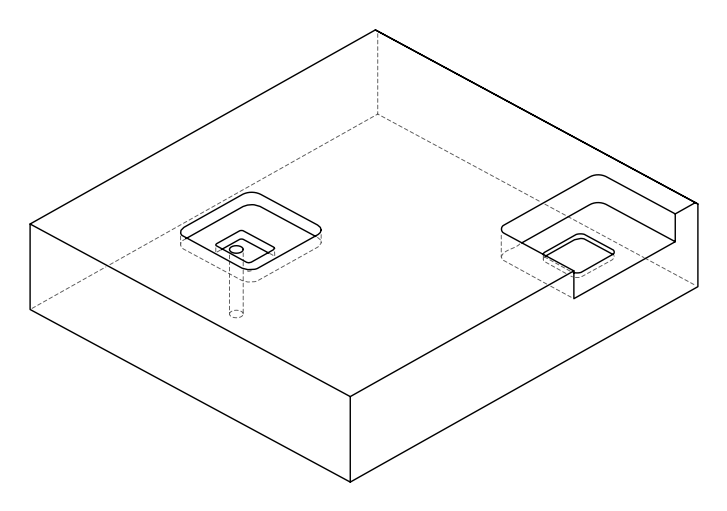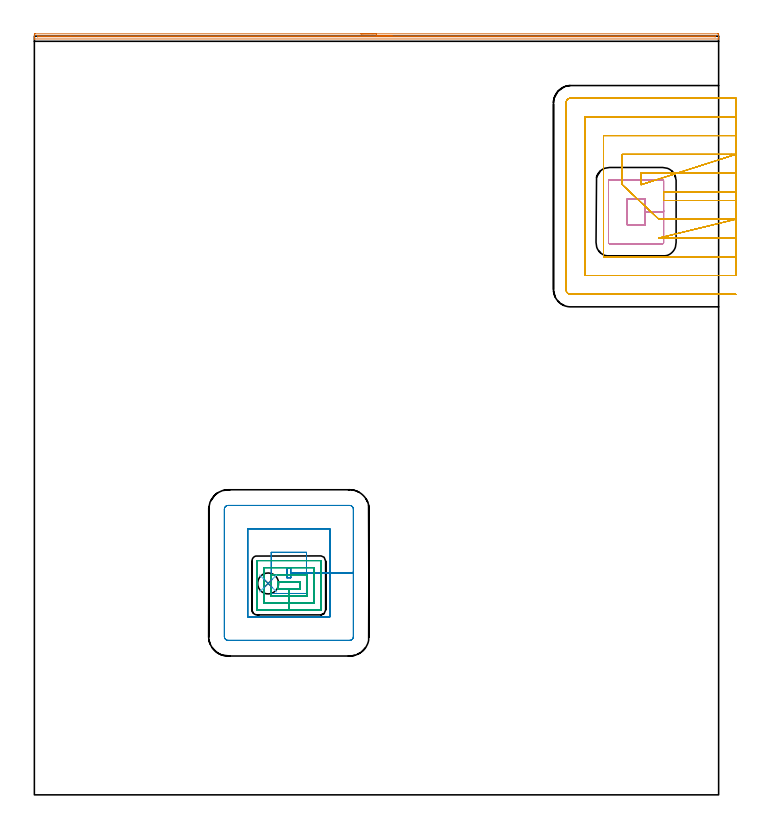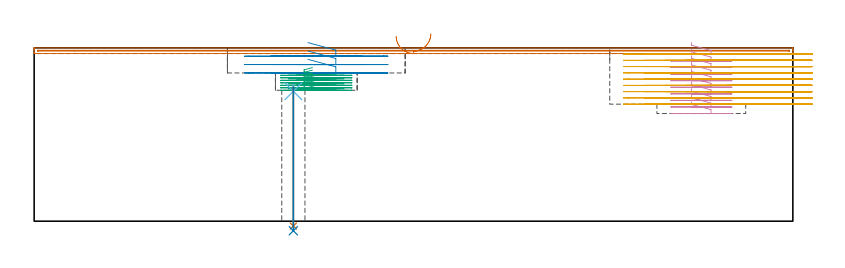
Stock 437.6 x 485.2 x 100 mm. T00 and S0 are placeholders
(PLAN: 8 operations, 6 tool changes, 60 min)
(1 AREA_MILL | FG_CHAMFER_SURFACE | UGT0205_001 | 7.15 min | 2383 mm3)
(2 MILL_RECTANGULAR_POCKET | POCKET_RECTANGULAR_STRAIGHT | UGT0201_094 | Follow Part, ap 5, ae 75% | 4.74 min | 156125 mm3)
(3 MILL_RECTANGULAR_POCKET_1 | POCKET_RECTANGULAR_STRAIGHT_1 | UGT0201_124 | Follow Part, ap 1.5, ae 75% | 5.83 min | 17667 mm3)
(4 MILL_RECTANGULAR_POCKET_2 | POCKET_RECTANGULAR_STRAIGHT_2 | NXT0201_012 | Follow Part, ap 4, ae 75% | 5.47 min | 107708 mm3)
(5 MILL_SLOT | SLOT_PARTIAL_RECTANGULAR | NXT0201_012 | Follow Part, ap 4, ae 75% | 36.14 min | 391601 mm3)
(6 SPOT_DRILL | STEP1HOLE | NXT0321_9005460120000 | 0.03 min | 12 mm3)
(7 DRILL_THROUGH_HOLE_INTO_CENTER | STEP1HOLE | NXT0301_042 | 0.33 min | 2957 mm3)
(8 DRILL_TO_ENLARGE_THROUGH_HOLE | STEP1HOLE | UGT0301_268 | 0.34 min | 7615 mm3)
(TOOL UGT0205_001 | Chamfer Mill 20 x 3 x 45 deg. | D20 FL50 Z2)
(TOOL UGT0201_094 | End mill 20 mm | D20 FL38 Z4)
(TOOL UGT0201_124 | Carbide End Mill 6.0 | D6 FL15 Z4)
(TOOL NXT0201_012 | ENDMILL 16mm [2P460-1600-NA 1630] | D16 FL38 Z6)
(TOOL NXT0321_9005460120000 | NC Spot Drill, 142deg, 12mm, Carbide, Uncoated | D12 PA142 FL30 Z2)
(TOOL NXT0301_042 | Carbide Drill 7.1mm [860.1-0710-057A1-MM 2214] | D7.1 PA140 FL85 Z2)
(TOOL UGT0301_268 | Twist Drill 13.4 mm | D13.4 PA118 FL108 Z2)
(OP 1 AREA_MILL)
G17 G21 G94 G90
T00 M6
G54
G17 G0 G90 X208.8 Y486.7 S1061 M3
G43 Z110. H0
Z106.7
G94 G1 X208.838 Z105.828 F250.
X208.952 Z104.963
X209.141 Z104.112
X209.403 Z103.28
X209.737 Z102.474
X210.14 Z101.7
X210.609 Z100.964
X211.14 Z100.272
X211.729 Z99.629
X212.372 Z99.04
X213.064 Z98.508
X213.8 Z98.04
X214.574 Z97.637
X215.38 Z97.303
X216.212 Z97.041
X217.064 Z96.852
X217.928 Z96.738
X218.8 Z96.7
X436.971
X437.316 Y486.697
X437.59 Y486.692 Z96.703
X437.6 Y486.36 Z97.034
Y484.969 Z98.427
Y484.613 Z98.781
Y483.902 Z99.498
Y483.677 Z99.723
X437.598 Y483.537 Z99.855
X437.59 Y483.403 Z99.988
X437.418 Y483.4 Z100.
X0.182
X0.01 Y483.403 Z99.988
X0.002 Y483.537 Z99.855
X0. Y483.677 Z99.723
Y483.902 Z99.498
Y484.613 Z98.781
Y485.842 Z97.554
X0.004 Y486.36 Z97.034
X0.01 Y486.692 Z96.703
X0.284 Y486.697 Z96.7
X0.629 Y486.7
X218.8
Y485.286 Z98.114
X435.389
X435.54 Y485.284 Z98.116
X435.577 Y485.281 Z98.119
X435.588 Y485.279 Z98.121
X435.592 Y485.271 Z98.129
X435.596 Y485.238 Z98.162
X435.598 Y485.081 Z98.319
X435.592 Y484.847 Z98.553
X435.59 Y484.824 Z98.576
X435.544 Y484.821 Z98.579
X435.424 Y484.818 Z98.582
X435.183 Y484.815 Z98.585
X434.977 Y484.814 Z98.586
X2.211 Y484.815 Z98.585
X2.06 Y484.816 Z98.584
X2.023 Y484.819 Z98.581
X2.012 Y484.821 Z98.579
X2.008 Y484.829 Z98.571
X2.005 Y484.862 Z98.538
X2.007 Y485.015 Z98.385
X2.028 Y485.279 Z98.121
X2.308 Y485.284 Z98.116
X2.417 Y485.285 Z98.115
X23.327 Y485.286 Z98.114
X218.8
X219.672 Z98.152
X220.537 Z98.266
X221.388 Z98.455
X222.22 Z98.717
X223.026 Z99.051
X223.8 Z99.454
X224.536 Z99.923
X225.228 Z100.454
X225.871 Z101.043
X226.46 Z101.686
X226.992 Z102.378
X227.46 Z103.114
X227.863 Z103.888
X228.197 Z104.694
X228.459 Z105.526
X228.648 Z106.378
X228.762 Z107.243
X228.8 Z108.114
G0 Z110.
M5
M2
(OP 2 MILL_RECTANGULAR_POCKET)
G17 G21 G94 G90
T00 M6
G54
G17 G0 G90 X157.916 Y128.8 S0 M3
G43 Z110. H0
Z103.
G94 G1 X174. Z98.69 F250.
Y141.95 Z95.167
X164.
Y145.1 F500.
X161.5
Y138.8
X164.
Y141.95
X174.
Y155.1
X151.5
Y128.8
X174.
Y141.95
X189.
Y170.1
X136.5
Y113.8
X189.
Y141.95
X204.
Y182.7
G3 X201.6 Y185.1 R2.4
G1 X123.9
G3 X121.5 Y182.7 R2.4
G1 Y101.2
G3 X123.9 Y98.8 R2.4
G1 X201.6
G3 X204. Y101.2 R2.4
G1 Y141.95
Y142.95
G0 X157.916 Y128.8 Z98.167
G1 X174. Z93.857 F250.
Y141.95 Z90.333
X164.
Y145.1 F500.
X161.5
Y138.8
X164.
Y141.95
X174.
Y155.1
X151.5
Y128.8
X174.
Y141.95
X189.
Y170.1
X136.5
Y113.8
X189.
Y141.95
X204.
Y182.7
G3 X201.6 Y185.1 R2.4
G1 X123.9
G3 X121.5 Y182.7 R2.4
G1 Y101.2
G3 X123.9 Y98.8 R2.4
G1 X201.6
G3 X204. Y101.2 R2.4
G1 Y141.95
Y142.95
G0 X157.916 Y128.8 Z93.333
G1 X174. Z89.024 F250.
Y141.95 Z85.5
X164.
Y145.1 F500.
X161.5
Y138.8
X164.
Y141.95
X174.
Y155.1
X151.5
Y128.8
X174.
Y141.95
X189.
Y170.1
X136.5
Y113.8
X189.
Y141.95
X204.
Y182.7
G3 X201.6 Y185.1 R2.4
G1 X123.9
G3 X121.5 Y182.7 R2.4
G1 Y101.2
G3 X123.9 Y98.8 R2.4
G1 X201.6
G3 X204. Y101.2 R2.4
G1 Y141.95
Y142.95
G0 Z110.
M5
M2
(OP 3 MILL_RECTANGULAR_POCKET_1)
G17 G21 G94 G90
T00 M6
G54
G17 G0 G90 X160.525 Y136.3 S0 M3
G43 Z110. H0
Z88.588
G94 G1 X155.7 Z87.295 F250.
Y131.6 Z86.036
X162.75 Z84.147
X169.8 F500.
Y136.3
X155.7
Y131.6
X162.75
Y127.1
X174.3
Y140.8
X151.2
Y127.1
X162.75
Y122.6
X178.8
Y145.3
X146.7
Y122.6
X162.75
Y118.1
X183.1
G3 X183.3 Y118.3 R0.2
G1 Y149.6
G3 X183.1 Y149.8 R0.2
G1 X142.4
G3 X142.2 Y149.6 R0.2
G1 Y118.3
G3 X142.4 Y118.1 R0.2
G1 X162.75
X163.75
G0 X160.525 Y136.3 Z87.147
G1 X155.7 Z85.854 F250.
Y131.6 Z84.595
X162.75 Z82.706
X169.8 F500.
Y136.3
X155.7
Y131.6
X162.75
Y127.1
X174.3
Y140.8
X151.2
Y127.1
X162.75
Y122.6
X178.8
Y145.3
X146.7
Y122.6
X162.75
Y118.1
X183.1
G3 X183.3 Y118.3 R0.2
G1 Y149.6
G3 X183.1 Y149.8 R0.2
G1 X142.4
G3 X142.2 Y149.6 R0.2
G1 Y118.3
G3 X142.4 Y118.1 R0.2
G1 X162.75
X163.75
G0 X160.525 Y136.3 Z85.706
G1 X155.7 Z84.413 F250.
Y131.6 Z83.154
X162.75 Z81.265
X169.8 F500.
Y136.3
X155.7
Y131.6
X162.75
Y127.1
X174.3
Y140.8
X151.2
Y127.1
X162.75
Y122.6
X178.8
Y145.3
X146.7
Y122.6
X162.75
Y118.1
X183.1
G3 X183.3 Y118.3 R0.2
G1 Y149.6
G3 X183.1 Y149.8 R0.2
G1 X142.4
G3 X142.2 Y149.6 R0.2
G1 Y118.3
G3 X142.4 Y118.1 R0.2
G1 X162.75
X163.75
G0 X160.525 Y136.3 Z84.265
G1 X155.7 Z82.972 F250.
Y131.6 Z81.713
X162.75 Z79.824
X169.8 F500.
Y136.3
X155.7
Y131.6
X162.75
Y127.1
X174.3
Y140.8
X151.2
Y127.1
X162.75
Y122.6
X178.8
Y145.3
X146.7
Y122.6
X162.75
Y118.1
X183.1
G3 X183.3 Y118.3 R0.2
G1 Y149.6
G3 X183.1 Y149.8 R0.2
G1 X142.4
G3 X142.2 Y149.6 R0.2
G1 Y118.3
G3 X142.4 Y118.1 R0.2
G1 X162.75
X163.75
G0 X160.525 Y136.3 Z82.824
G1 X155.7 Z81.531 F250.
Y131.6 Z80.271
X162.75 Z78.382
X169.8 F500.
Y136.3
X155.7
Y131.6
X162.75
Y127.1
X174.3
Y140.8
X151.2
Y127.1
X162.75
Y122.6
X178.8
Y145.3
X146.7
Y122.6
X162.75
Y118.1
X183.1
G3 X183.3 Y118.3 R0.2
G1 Y149.6
G3 X183.1 Y149.8 R0.2
G1 X142.4
G3 X142.2 Y149.6 R0.2
G1 Y118.3
G3 X142.4 Y118.1 R0.2
G1 X162.75
X163.75
G0 X160.525 Y136.3 Z81.382
G1 X155.7 Z80.09 F250.
Y131.6 Z78.83
X162.75 Z76.941
X169.8 F500.
Y136.3
X155.7
Y131.6
X162.75
Y127.1
X174.3
Y140.8
X151.2
Y127.1
X162.75
Y122.6
X178.8
Y145.3
X146.7
Y122.6
X162.75
Y118.1
X183.1
G3 X183.3 Y118.3 R0.2
G1 Y149.6
G3 X183.1 Y149.8 R0.2
G1 X142.4
G3 X142.2 Y149.6 R0.2
G1 Y118.3
G3 X142.4 Y118.1 R0.2
G1 X162.75
X163.75
G0 X160.525 Y136.3 Z79.941
G1 X155.7 Z78.648 F250.
Y131.6 Z77.389
X162.75 Z75.5
X169.8 F500.
Y136.3
X155.7
Y131.6
X162.75
Y127.1
X174.3
Y140.8
X151.2
Y127.1
X162.75
Y122.6
X178.8
Y145.3
X146.7
Y122.6
X162.75
Y118.1
X183.1
G3 X183.3 Y118.3 R0.2
G1 Y149.6
G3 X183.1 Y149.8 R0.2
G1 X142.4
G3 X142.2 Y149.6 R0.2
G1 Y118.3
G3 X142.4 Y118.1 R0.2
G1 X162.75
X163.75
G0 Z110.
M5
M2
(OP 4 MILL_RECTANGULAR_POCKET_2)
G17 G21 G94 G90
T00 M6
G54
G17 G0 G90 X379.2 Y370.291 S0 M3
G43 Z110. H1
Z103.
G94 G1 Y364.5 Z101.448 F250.
X390.4 Z98.447
Y372.85 Z96.21
Y381.2 F500.
X379.2
Y364.5
X390.4
Y372.85
X402.4
Y392.7
G3 X401.9 Y393.2 R0.5
G1 X367.7
G3 X367.2 Y392.7 R0.5
G1 Y353.
G3 X367.7 Y352.5 R0.5
G1 X401.9
G3 X402.4 Y353. R0.5
G1 Y372.85
Y373.85
G0 X379.2 Y370.291 Z99.21
G1 Y364.5 Z97.658 F250.
X390.4 Z94.657
Y372.85 Z92.42
Y381.2 F500.
X379.2
Y364.5
X390.4
Y372.85
X402.4
Y392.7
G3 X401.9 Y393.2 R0.5
G1 X367.7
G3 X367.2 Y392.7 R0.5
G1 Y353.
G3 X367.7 Y352.5 R0.5
G1 X401.9
G3 X402.4 Y353. R0.5
G1 Y372.85
Y373.85
G0 X379.2 Y370.291 Z95.42
G1 Y364.5 Z93.868 F250.
X390.4 Z90.867
Y372.85 Z88.63
Y381.2 F500.
X379.2
Y364.5
X390.4
Y372.85
X402.4
Y392.7
G3 X401.9 Y393.2 R0.5
G1 X367.7
G3 X367.2 Y392.7 R0.5
G1 Y353.
G3 X367.7 Y352.5 R0.5
G1 X401.9
G3 X402.4 Y353. R0.5
G1 Y372.85
Y373.85
G0 X379.2 Y370.291 Z91.63
G1 Y364.5 Z90.078 F250.
X390.4 Z87.077
Y372.85 Z84.84
Y381.2 F500.
X379.2
Y364.5
X390.4
Y372.85
X402.4
Y392.7
G3 X401.9 Y393.2 R0.5
G1 X367.7
G3 X367.2 Y392.7 R0.5
G1 Y353.
G3 X367.7 Y352.5 R0.5
G1 X401.9
G3 X402.4 Y353. R0.5
G1 Y372.85
Y373.85
G0 X379.2 Y370.291 Z87.84
G1 Y364.5 Z86.288 F250.
X390.4 Z83.287
Y372.85 Z81.05
Y381.2 F500.
X379.2
Y364.5
X390.4
Y372.85
X402.4
Y392.7
G3 X401.9 Y393.2 R0.5
G1 X367.7
G3 X367.2 Y392.7 R0.5
G1 Y353.
G3 X367.7 Y352.5 R0.5
G1 X401.9
G3 X402.4 Y353. R0.5
G1 Y372.85
Y373.85
G0 X379.2 Y370.291 Z84.05
G1 Y364.5 Z82.498 F250.
X390.4 Z79.497
Y372.85 Z77.26
Y381.2 F500.
X379.2
Y364.5
X390.4
Y372.85
X402.4
Y392.7
G3 X401.9 Y393.2 R0.5
G1 X367.7
G3 X367.2 Y392.7 R0.5
G1 Y353.
G3 X367.7 Y352.5 R0.5
G1 X401.9
G3 X402.4 Y353. R0.5
G1 Y372.85
Y373.85
G0 X379.2 Y370.291 Z80.26
G1 Y364.5 Z78.708 F250.
X390.4 Z75.707
Y372.85 Z73.47
Y381.2 F500.
X379.2
Y364.5
X390.4
Y372.85
X402.4
Y392.7
G3 X401.9 Y393.2 R0.5
G1 X367.7
G3 X367.2 Y392.7 R0.5
G1 Y353.
G3 X367.7 Y352.5 R0.5
G1 X401.9
G3 X402.4 Y353. R0.5
G1 Y372.85
Y373.85
G0 X379.2 Y370.291 Z76.47
G1 Y364.5 Z74.918 F250.
X390.4 Z71.917
Y372.85 Z69.68
Y381.2 F500.
X379.2
Y364.5
X390.4
Y372.85
X402.4
Y392.7
G3 X401.9 Y393.2 R0.5
G1 X367.7
G3 X367.2 Y392.7 R0.5
G1 Y353.
G3 X367.7 Y352.5 R0.5
G1 X401.9
G3 X402.4 Y353. R0.5
G1 Y372.85
Y373.85
G0 X379.2 Y370.291 Z72.68
G1 Y364.5 Z71.128 F250.
X390.4 Z68.127
Y372.85 Z65.89
Y381.2 F500.
X379.2
Y364.5
X390.4
Y372.85
X402.4
Y392.7
G3 X401.9 Y393.2 R0.5
G1 X367.7
G3 X367.2 Y392.7 R0.5
G1 Y353.
G3 X367.7 Y352.5 R0.5
G1 X401.9
G3 X402.4 Y353. R0.5
G1 Y372.85
Y373.85
G0 X379.2 Y370.291 Z68.89
G1 Y364.5 Z67.338 F250.
X390.4 Z64.337
Y372.85 Z62.1
Y381.2 F500.
X379.2
Y364.5
X390.4
Y372.85
X402.4
Y392.7
G3 X401.9 Y393.2 R0.5
G1 X367.7
G3 X367.2 Y392.7 R0.5
G1 Y353.
G3 X367.7 Y352.5 R0.5
G1 X401.9
G3 X402.4 Y353. R0.5
G1 Y372.85
Y373.85
G0 Z110.
M5
M2
(OP 5 MILL_SLOT)
G17 G21 G94 G90
T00 M6
G54
G17 G0 G90 X448.6 Y385.6 S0 M3
G43 Z110. H1
Z96.389
G94 G1 X445.6 F250.
X402.4 F500.
Y380.1
X445.6
X448.6 F250.
Y397.6
X445.6
X388. F500.
Y393.2
Y390.2 F250.
X448.6 Y409.6 F500.
X445.6 F250.
X376. F500.
Y393.2
Y390.2 F250.
X399.4 Y368.1 F500.
X402.4 F250.
X445.6 F500.
X448.6 F250.
X399.4 Y356.1 F500.
X402.4 F250.
X445.6 F500.
X448.6 F250.
Y421.6
X445.6
X364. F500.
Y344.1
X445.6
X448.6 F250.
Y433.6
X445.6
X352. F500.
Y332.1
X445.6
X448.6 F250.
Y445.6
X445.6
X343. F500.
G3 X340. Y442.6 R3.
G1 Y323.1
G3 X343. Y320.1 R3.
G1 X445.6
X448.6 F250.
G0 Y385.6 Z92.778
G1 X445.6
X402.4 F500.
Y380.1
X445.6
X448.6 F250.
Y397.6
X445.6
X388. F500.
Y393.2
Y390.2 F250.
X448.6 Y409.6 F500.
X445.6 F250.
X376. F500.
Y393.2
Y390.2 F250.
X399.4 Y368.1 F500.
X402.4 F250.
X445.6 F500.
X448.6 F250.
X399.4 Y356.1 F500.
X402.4 F250.
X445.6 F500.
X448.6 F250.
Y421.6
X445.6
X364. F500.
Y344.1
X445.6
X448.6 F250.
Y433.6
X445.6
X352. F500.
Y332.1
X445.6
X448.6 F250.
Y445.6
X445.6
X343. F500.
G3 X340. Y442.6 R3.
G1 Y323.1
G3 X343. Y320.1 R3.
G1 X445.6
X448.6 F250.
G0 Y385.6 Z89.167
G1 X445.6
X402.4 F500.
Y380.1
X445.6
X448.6 F250.
Y397.6
X445.6
X388. F500.
Y393.2
Y390.2 F250.
X448.6 Y409.6 F500.
X445.6 F250.
X376. F500.
Y393.2
Y390.2 F250.
X399.4 Y368.1 F500.
X402.4 F250.
X445.6 F500.
X448.6 F250.
X399.4 Y356.1 F500.
X402.4 F250.
X445.6 F500.
X448.6 F250.
Y421.6
X445.6
X364. F500.
Y344.1
X445.6
X448.6 F250.
Y433.6
X445.6
X352. F500.
Y332.1
X445.6
X448.6 F250.
Y445.6
X445.6
X343. F500.
G3 X340. Y442.6 R3.
G1 Y323.1
G3 X343. Y320.1 R3.
G1 X445.6
X448.6 F250.
G0 Y385.6 Z85.556
G1 X445.6
X402.4 F500.
Y380.1
X445.6
X448.6 F250.
Y397.6
X445.6
X388. F500.
Y393.2
Y390.2 F250.
X448.6 Y409.6 F500.
X445.6 F250.
X376. F500.
Y393.2
Y390.2 F250.
X399.4 Y368.1 F500.
X402.4 F250.
X445.6 F500.
X448.6 F250.
X399.4 Y356.1 F500.
X402.4 F250.
X445.6 F500.
X448.6 F250.
Y421.6
X445.6
X364. F500.
Y344.1
X445.6
X448.6 F250.
Y433.6
X445.6
X352. F500.
Y332.1
X445.6
X448.6 F250.
Y445.6
X445.6
X343. F500.
G3 X340. Y442.6 R3.
G1 Y323.1
G3 X343. Y320.1 R3.
G1 X445.6
X448.6 F250.
G0 Y385.6 Z81.944
G1 X445.6
X402.4 F500.
Y380.1
X445.6
X448.6 F250.
Y397.6
X445.6
X388. F500.
Y393.2
Y390.2 F250.
X448.6 Y409.6 F500.
X445.6 F250.
X376. F500.
Y393.2
Y390.2 F250.
X399.4 Y368.1 F500.
X402.4 F250.
X445.6 F500.
X448.6 F250.
X399.4 Y356.1 F500.
X402.4 F250.
X445.6 F500.
X448.6 F250.
Y421.6
X445.6
X364. F500.
Y344.1
X445.6
X448.6 F250.
Y433.6
X445.6
X352. F500.
Y332.1
X445.6
X448.6 F250.
Y445.6
X445.6
X343. F500.
G3 X340. Y442.6 R3.
G1 Y323.1
G3 X343. Y320.1 R3.
G1 X445.6
X448.6 F250.
G0 Y385.6 Z78.333
G1 X445.6
X402.4 F500.
Y380.1
X445.6
X448.6 F250.
Y397.6
X445.6
X388. F500.
Y393.2
Y390.2 F250.
X448.6 Y409.6 F500.
X445.6 F250.
X376. F500.
Y393.2
Y390.2 F250.
X399.4 Y368.1 F500.
X402.4 F250.
X445.6 F500.
X448.6 F250.
X399.4 Y356.1 F500.
X402.4 F250.
X445.6 F500.
X448.6 F250.
Y421.6
X445.6
X364. F500.
Y344.1
X445.6
X448.6 F250.
Y433.6
X445.6
X352. F500.
Y332.1
X445.6
X448.6 F250.
Y445.6
X445.6
X343. F500.
G3 X340. Y442.6 R3.
G1 Y323.1
G3 X343. Y320.1 R3.
G1 X445.6
X448.6 F250.
G0 Y385.6 Z74.722
G1 X445.6
X402.4 F500.
Y380.1
X445.6
X448.6 F250.
Y397.6
X445.6
X388. F500.
Y393.2
Y390.2 F250.
X448.6 Y409.6 F500.
X445.6 F250.
X376. F500.
Y393.2
Y390.2 F250.
X399.4 Y368.1 F500.
X402.4 F250.
X445.6 F500.
X448.6 F250.
X399.4 Y356.1 F500.
X402.4 F250.
X445.6 F500.
X448.6 F250.
Y421.6
X445.6
X364. F500.
Y344.1
X445.6
X448.6 F250.
Y433.6
X445.6
X352. F500.
Y332.1
X445.6
X448.6 F250.
Y445.6
X445.6
X343. F500.
G3 X340. Y442.6 R3.
G1 Y323.1
G3 X343. Y320.1 R3.
G1 X445.6
X448.6 F250.
G0 Y385.6 Z71.111
G1 X445.6
X402.4 F500.
Y380.1
X445.6
X448.6 F250.
Y397.6
X445.6
X388. F500.
Y393.2
Y390.2 F250.
X448.6 Y409.6 F500.
X445.6 F250.
X376. F500.
Y393.2
Y390.2 F250.
X399.4 Y368.1 F500.
X402.4 F250.
X445.6 F500.
X448.6 F250.
X399.4 Y356.1 F500.
X402.4 F250.
X445.6 F500.
X448.6 F250.
Y421.6
X445.6
X364. F500.
Y344.1
X445.6
X448.6 F250.
Y433.6
X445.6
X352. F500.
Y332.1
X445.6
X448.6 F250.
Y445.6
X445.6
X343. F500.
G3 X340. Y442.6 R3.
G1 Y323.1
G3 X343. Y320.1 R3.
G1 X445.6
X448.6 F250.
G0 Y385.6 Z67.5
G1 X445.6
X402.4 F500.
Y380.1
X445.6
X448.6 F250.
Y397.6
X445.6
X388. F500.
Y393.2
Y390.2 F250.
X448.6 Y409.6 F500.
X445.6 F250.
X376. F500.
Y393.2
Y390.2 F250.
X399.4 Y368.1 F500.
X402.4 F250.
X445.6 F500.
X448.6 F250.
X399.4 Y356.1 F500.
X402.4 F250.
X445.6 F500.
X448.6 F250.
Y421.6
X445.6
X364. F500.
Y344.1
X445.6
X448.6 F250.
Y433.6
X445.6
X352. F500.
Y332.1
X445.6
X448.6 F250.
Y445.6
X445.6
X343. F500.
G3 X340. Y442.6 R3.
G1 Y323.1
G3 X343. Y320.1 R3.
G1 X445.6
X448.6 F250.
G0 Z110.
M5
M2
(OP 6 SPOT_DRILL)
G17 G21 G94 G90
T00 M6
G54
G17 G0 G90 X149.5 Y135.2 S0 M3
G43 Z110. H0
G94 G81 G98 Z74.923 F250. R78.5
G80
M5
M2
(OP 7 DRILL_THROUGH_HOLE_INTO_CENTER)
G17 G21 G94 G90
T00 M6
G54
G17 G0 G90 X149.5 Y135.2 S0 M3
G43 Z110. H1
G94 G73 G98 Z-2.792 F250. Q6.524 R77.5
G80
M5
M2
(OP 8 DRILL_TO_ENLARGE_THROUGH_HOLE)
G17 G21 G94 G90
T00 M6
G54
G17 G0 G90 X149.5 Y135.2 S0 M3
G43 Z110. H0
G94 G73 G98 Z-5.526 F250. Q11.575 R77.5
G80
M5
M2
